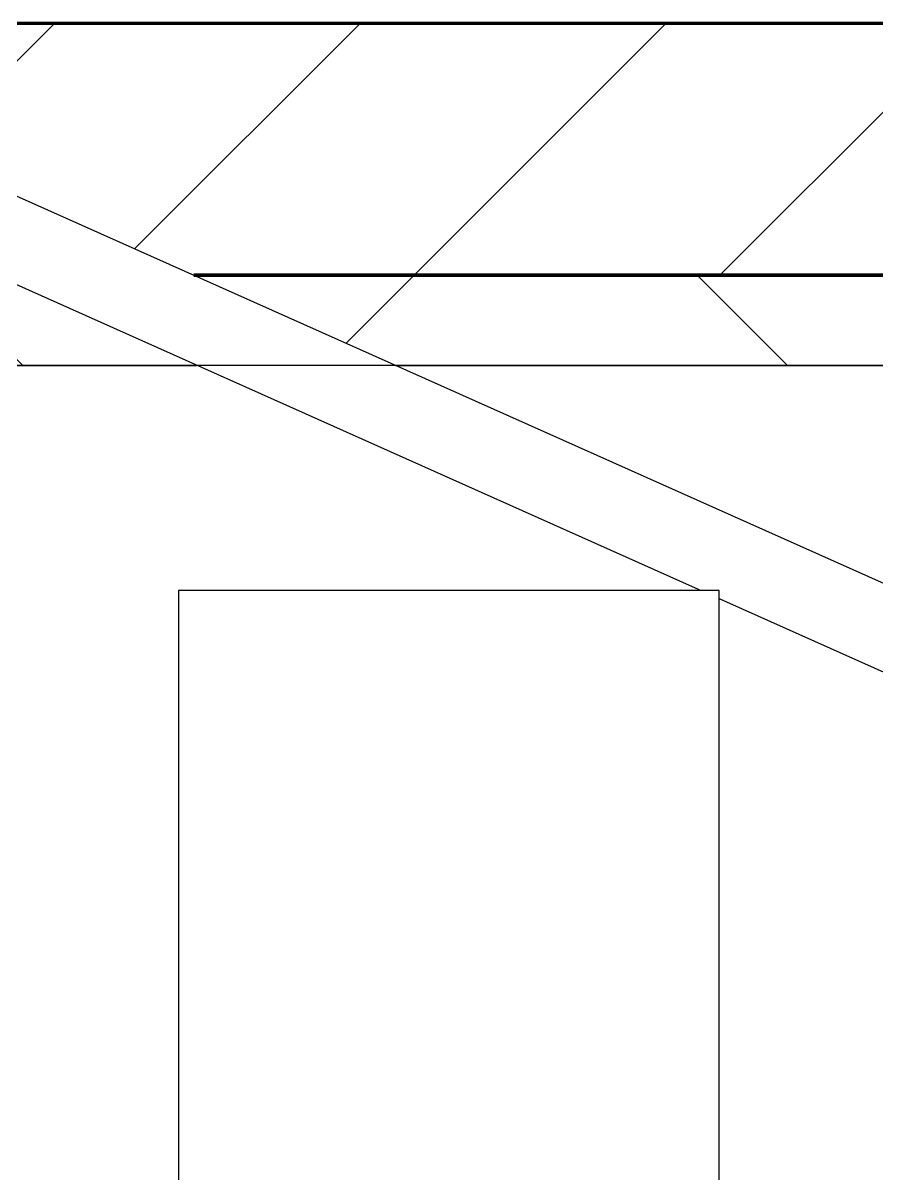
# Model space of a CAD drawing. Header units: millimetres. Extents: x -726012 to -647389, y -20772 to 18805.
# Drawn here: x -705210 to -704736, y 8120 to 8759 of the extents above; entities that cross this region are included whole.
import ezdxf
from ezdxf.xclip import XClip

# ---------------------------------------------------------------- set-up
doc = ezdxf.new("R2010")
doc.units = ezdxf.units.MM
doc.header["$XCLIPFRAME"] = 0
doc.layers.add('000 - WIPEOUT', color=250, linetype='Continuous')
doc.layers.add('A11_ALU.SOLID SHEET', color=2, linetype='Continuous')
for name, color, linetype, lineweight in [('A-DOOR-E', 2, 'Continuous', 25), ('A-GLAZ-CURT', 2, 'Continuous', 9), ('A-WALL', 5, 'Continuous', 35), ('A-WALL-FNSH', 2, 'Continuous', 35), ('A-WALL-PATT', 1, 'Continuous', 35)]:
    doc.layers.add(name, color=color, linetype=linetype, lineweight=lineweight)

# ---------------------------------------------------------------- blocks, each defined once
blk = doc.blocks.new('DPA_AC-SG-PI - A1_1200x1300 mm-V1-4233-01 ENLARGED MULTI-PURPOSE LEVEL - REFLECTED CEILING PLAN - SHEET 4')
at = {"layer": 'A-DOOR-E'}
for p, q in [((-556.64, 29.95), (511.63, -447.34)), ((493.28, -488.42), (-575, -11.13))]:
    blk.add_line(p, q, dxfattribs=at)
blk = doc.blocks.new('PPLS-PP19_Custom Tile Pattern - Custom Tile Pattern-V222-4233-01 ENLARGED MULTI-PURPOSE LEVEL - REFLECTED CEILING PLAN - SHEET 4')
at = {"layer": 'A-GLAZ-CURT'}
for p, q in [((-300, 0), (300, 0)), ((300, 0), (-300, 0)), ((230.06, 0), (300, 0)), ((-300, -50), (300, -50)), ((300, -50), (-300, -50))]:
    blk.add_line(p, q, dxfattribs=at)
for points, knots in [([(171.51, 0), (176.48, 0), (193.23, 0), (201.73, 0), (208.81, 0), (213.9, 0), (241.96, 0), (266.73, 0), (281.71, 0), (291.71, 0), (296.52, 0), (297.86, 0), (298.09, 0)], [-7971.819559, -7971.819559, -7971.819559, -7971.819559, -7784.112253, -7606.717214, -7289.299508, -7042.621073, -6582.165592, -6068.460911, -5766.029927, -5566.724884, -5280.360606, -5199.253518, -5199.253518, -5199.253518, -5199.253518]), ([(300, 0), (286.53, 0), (254.22, 0), (215.92, 0), (195.24, 0), (190.4, 0)], [-285.253232, -285.253232, -285.253232, -285.253232, -244.693688, -187.987675, -170.241587, -170.241587, -170.241587, -170.241587]), ([(300, 0), (288.22, 0), (262, 0), (230.43, 0), (219.94, 0), (219.02, 0)], [-12528.858583, -12528.858583, -12528.858583, -12528.858583, -11905.454923, -11162.864862, -10856.732305, -10856.732305, -10856.732305, -10856.732305]), ([(284.76, 0), (284.76, 0), (285.09, 0), (287.47, 0), (293.59, 0), (297.76, 0), (300, 0)], [-4110.630118, -4110.630118, -4110.630118, -4110.630118, -4053.389046, -3959.664717, -3862.421465, -3746.95702, -3746.95702, -3746.95702, -3746.95702]), ([(297.38, 0), (295.84, 0), (291.62, 0), (285.38, 0), (284.87, 0)], [-4803.172655, -4803.172655, -4803.172655, -4803.172655, -4358.271401, -4143.037883, -4143.037883, -4143.037883, -4143.037883])]:
    blk.add_open_spline(points, degree=3, knots=knots, dxfattribs=at)
blk = doc.blocks.new('PPLS-PP19_Custom Tile Pattern - Custom Tile Pattern-V223-4233-01 ENLARGED MULTI-PURPOSE LEVEL - REFLECTED CEILING PLAN - SHEET 4')
at = {"layer": 'A-GLAZ-CURT'}
for p, q in [((-300, 0), (-78.98, 0)), ((-78.98, 0), (-300, 0)), ((-293.07, 0), (-275.75, 0)), ((-275.75, 0), (-293.07, 0)), ((-222.32, 0), (-205, 0)), ((-205, 0), (-222.32, 0)), ((31.34, 0), (300, 0)), ((300, 0), (31.34, 0)), ((-300, -50), (32.93, -50)), ((32.93, -50), (-300, -50))]:
    blk.add_line(p, q, dxfattribs=at)
at = {"layer": 'A-GLAZ-CURT', "flags": 128}
for points in [[(-300, 0), (-291.56, 0), (-283.3, 0), (-275.2, 0), (-267.26, 0), (-259.45, 0), (-251.77, 0), (-244.2, 0), (-236.74, 0), (-229.36, 0), (-222.06, 0), (-214.83, 0), (-207.71, 0), (-200.76, 0), (-194.02, 0), (-187.54, 0), (-181.38, 0), (-175.58, 0), (-170.25, 0), (-165.64, 0), (-162.01, 0), (-159.53, 0), (-157.46, 0), (-154.52, 0), (-149.42, 0), (-141.84, 0), (-132.81, 0), (-126.08, 0)], [(-125.17, 0), (-128.55, 0), (-134.16, 0), (-140.03, 0), (-145.5, 0), (-150.63, 0), (-155.53, 0), (-160.27, 0), (-164.95, 0), (-169.65, 0), (-174.47, 0), (-179.49, 0), (-184.81, 0), (-190.44, 0), (-196.37, 0), (-202.58, 0), (-209.04, 0), (-215.73, 0), (-222.63, 0), (-229.72, 0), (-236.97, 0), (-244.39, 0), (-251.96, 0), (-259.67, 0), (-267.51, 0), (-275.48, 0), (-283.55, 0), (-291.73, 0), (-300, 0)]]:
    blk.add_lwpolyline(points, dxfattribs=at)
at = {"layer": 'A-GLAZ-CURT'}
for points, knots in [([(-300, 0), (-284.65, 0), (-236.57, 0), (-182.5, 0), (-148.38, 0), (-137.08, 0)], [-5323.127839, -5323.127839, -5323.127839, -5323.127839, -4502.809032, -2700.551212, -1552.578953, -1552.578953, -1552.578953, -1552.578953]), ([(-273.11, 0), (-276.58, 0), (-285.34, 0), (-294.48, 0), (-300, 0)], [-13924.220399, -13924.220399, -13924.220399, -13924.220399, -13729.592194, -13439.944408, -13439.944408, -13439.944408, -13439.944408]), ([(-136.26, 0), (-158.87, 0), (-200.74, 0), (-251.49, 0), (-272.93, 0)], [-17095.182589, -17095.182589, -17095.182589, -17095.182589, -15131.813646, -13927.615349, -13927.615349, -13927.615349, -13927.615349]), ([(-137.88, 0), (-140.56, 0), (-147.66, 0), (-147.69, 0), (-158.72, 0), (-174.02, 0), (-185.59, 0), (-209.77, 0), (-232.01, 0), (-255.22, 0), (-262.59, 0), (-264.9, 0), (-265.4, 0)], [-3187.727384, -3187.727384, -3187.727384, -3187.727384, -2919.378265, -2477.344047, -2237.412286, -2029.680487, -1755.085331, -1400.429864, -858.079193, -543.655514, -208.940337, 0, 0, 0, 0]), ([(-258.6, 0), (-257.91, 0), (-254.26, 0), (-241.25, 0), (-225.99, 0), (-213.53, 0), (-207.26, 0), (-204.6, 0)], [-5722.54675, -5722.54675, -5722.54675, -5722.54675, -5657.471696, -5413.335975, -5017.494783, -4832.723979, -4690.906394, -4690.906394, -4690.906394, -4690.906394]), ([(-136.19, 0), (-137.48, 0), (-140.26, 0), (-149.31, 0), (-162.01, 0), (-177.91, 0), (-199.46, 0), (-216.65, 0), (-231.26, 0), (-233.46, 0), (-234, 0)], [-2599.990978, -2599.990978, -2599.990978, -2599.990978, -2418.507304, -2308.929706, -2113.765672, -1763.376603, -1422.553702, -978.033455, -846.069444, -682.911962, -682.911962, -682.911962, -682.911962]), ([(-233.49, 0), (-233.44, 0), (-232.38, 0), (-230.74, 0), (-225.3, 0), (-223.63, 0)], [-455.274641, -455.274641, -455.274641, -455.274641, -440.605512, -119.536984, 0, 0, 0, 0]), ([(-223.63, 0), (-219.39, 0), (-206.17, 0), (-188.58, 0), (-169.02, 0), (-152.42, 0), (-141.03, 0), (-136.24, 0)], [-5463.295695, -5463.295695, -5463.295695, -5463.295695, -5161.076232, -4739.070012, -4465.409639, -4149.119819, -3855.682205, -3855.682205, -3855.682205, -3855.682205]), ([(-204.3, 0), (-203.93, 0), (-197.65, 0), (-185.8, 0), (-171.77, 0), (-158.7, 0), (-157.22, 0)], [-4685.575192, -4685.575192, -4685.575192, -4685.575192, -4666.091899, -4349.945572, -4000.813434, -3840.635403, -3840.635403, -3840.635403, -3840.635403]), ([(-152.35, 0), (-151.03, 0), (-147.71, 0), (-143.57, 0), (-138.62, 0)], [-3494.978217, -3494.978217, -3494.978217, -3494.978217, -3371.022232, -3227.460399, -3227.460399, -3227.460399, -3227.460399]), ([(-118.78, 0), (-121.86, 0), (-126.28, 0), (-136.96, 0), (-147.46, 0), (-150.03, 0), (-150.57, 0)], [-5938.474035, -5938.474035, -5938.474035, -5938.474035, -5700.061948, -5508.838257, -5298.784692, -5196.16478, -5196.16478, -5196.16478, -5196.16478]), ([(-150.34, 0), (-150.07, 0), (-147.75, 0), (-144.18, 0), (-137.93, 0), (-136.56, 0)], [-4948.728362, -4948.728362, -4948.728362, -4948.728362, -4883.323924, -4440.880425, -4330.137317, -4330.137317, -4330.137317, -4330.137317]), ([(-136.26, 0), (-137.44, 0), (-142.31, 0), (-147.74, 0), (-149.07, 0)], [-6506.561642, -6506.561642, -6506.561642, -6506.561642, -6449.282163, -6277.220794, -6277.220794, -6277.220794, -6277.220794]), ([(-148.23, 0), (-146.94, 0), (-140.36, 0), (-138.13, 0), (-136.37, 0)], [-6162.058746, -6162.058746, -6162.058746, -6162.058746, -6017.569127, -5579.751817, -5579.751817, -5579.751817, -5579.751817]), ([(-136.36, 0), (-136.86, 0), (-141.75, 0), (-146.11, 0), (-146.95, 0)], [-770.627825, -770.627825, -770.627825, -770.627825, -741.901385, -489.130243, -489.130243, -489.130243, -489.130243]), ([(-146.69, 0), (-146.59, 0), (-145.49, 0), (-135.69, 0), (-128.29, 0), (-125.15, 0)], [-420.34245, -420.34245, -420.34245, -420.34245, -406.956646, -290.263673, 0, 0, 0, 0]), ([(-136.29, 0), (-132.94, 0), (-124.99, 0), (-107.3, 0), (-92.5, 0), (-81.72, 0), (-78.93, 0)], [-4322.806272, -4322.806272, -4322.806272, -4322.806272, -4054.690705, -3793.097032, -3402.597032, -3257.037749, -3257.037749, -3257.037749, -3257.037749]), ([(-136.28, 0), (-136.23, 0), (-135.39, 0), (-133.93, 0), (-128.78, 0), (-126.5, 0)], [-5572.465525, -5572.465525, -5572.465525, -5572.465525, -5560.701257, -5364.112219, -5231.017328, -5231.017328, -5231.017328, -5231.017328]), ([(-86.16, 0), (-91.37, 0), (-104.13, 0), (-122.05, 0), (-133.23, 0), (-136.27, 0)], [-1681.3698, -1681.3698, -1681.3698, -1681.3698, -1374.161226, -945.742622, -772.307655, -772.307655, -772.307655, -772.307655]), ([(-136.24, 0), (-131.15, 0), (-121.61, 0), (-110.8, 0), (-99.5, 0), (-91.46, 0)], [-1523.954719, -1523.954719, -1523.954719, -1523.954719, -1002.059161, -460.363443, 0, 0, 0, 0]), ([(-78.96, 0), (-79.43, 0), (-89.06, 0), (-109.73, 0), (-125.85, 0), (-136.06, 0)], [-7534.644833, -7534.644833, -7534.644833, -7534.644833, -7508.296369, -7004.680444, -6509.710453, -6509.710453, -6509.710453, -6509.710453]), ([(-135.7, 0), (-135.63, 0), (-132.45, 0), (-127.33, 0), (-124.19, 0), (-123.43, 0), (-123.28, 0)], [-3844.541415, -3844.541415, -3844.541415, -3844.541415, -3839.893365, -3647.167523, -3488.92562, -3439.852845, -3439.852845, -3439.852845, -3439.852845]), ([(-78.97, 0), (-80.2, 0), (-94.7, 0), (-114.41, 0), (-135.21, 0), (-135.39, 0)], [-19113.108174, -19113.108174, -19113.108174, -19113.108174, -18935.241197, -17136.203329, -17120.441938, -17120.441938, -17120.441938, -17120.441938]), ([(-127.41, 0), (-131.63, 0), (-133.16, 0), (-134.09, 0), (-134.15, 0)], [-8540.990293, -8540.990293, -8540.990293, -8540.990293, -8266.114998, -8246.473386, -8246.473386, -8246.473386, -8246.473386]), ([(-134.15, 0), (-133.32, 0), (-130.31, 0), (-117.33, 0), (-94.17, 0), (-83.01, 0), (-78.95, 0)], [-7657.439573, -7657.439573, -7657.439573, -7657.439573, -7293.749979, -6839.55839, -6236.997189, -5846.488716, -5846.488716, -5846.488716, -5846.488716]), ([(-120.13, 0), (-120.14, 0), (-120.24, 0), (-121.3, 0), (-129.25, 0), (-133.82, 0)], [-2933.992132, -2933.992132, -2933.992132, -2933.992132, -2920.575025, -2840.280255, -2731.647847, -2731.647847, -2731.647847, -2731.647847]), ([(-113.43, 0), (-113.44, 0), (-113.96, 0), (-119.73, 0), (-125.43, 0), (-127.03, 0), (-127.41, 0)], [-328.499627, -328.499627, -328.499627, -328.499627, -282.672656, -98.539552, -24.539552, 0, 0, 0, 0]), ([(-126.5, 0), (-122.44, 0), (-108.71, 0), (-93.17, 0), (-81.98, 0), (-78.97, 0)], [-5231.017328, -5231.017328, -5231.017328, -5231.017328, -4994.692869, -4542.524482, -4368.642937, -4368.642937, -4368.642937, -4368.642937]), ([(-125.15, 0), (-124.93, 0), (-121.96, 0), (-113.01, 0), (-98.9, 0), (-88.91, 0), (-81.4, 0), (-79.76, 0)], [-3362.7396, -3362.7396, -3362.7396, -3362.7396, -3342.215224, -3074.362186, -2902.289527, -2605.247022, -2522.0547, -2522.0547, -2522.0547, -2522.0547]), ([(-122.08, 0), (-122.01, 0), (-121.69, 0), (-121.2, 0), (-120.88, 0)], [-3136.336417, -3136.336417, -3136.336417, -3136.336417, -3110.304437, -3035.164275, -3035.164275, -3035.164275, -3035.164275]), ([(-78.97, 0), (-88.04, 0), (-99.82, 0), (-114.02, 0), (-117.28, 0), (-118.78, 0)], [-724.358901, -724.358901, -724.358901, -724.358901, -229.489605, -116.330425, 0, 0, 0, 0]), ([(-117.74, 0), (-117.19, 0), (-114.78, 0), (-113.43, 0), (-113.43, 0)], [-821.249067, -821.249067, -821.249067, -821.249067, -394.672656, -330.879064, -330.879064, -330.879064, -330.879064]), ([(-79.79, 0), (-81.1, 0), (-91.75, 0), (-107.61, 0), (-116.56, 0), (-117.56, 0)], [-2299.497386, -2299.497386, -2299.497386, -2299.497386, -2193.204658, -1433.981041, -985.49888, -985.49888, -985.49888, -985.49888]), ([(-115.82, 0), (-114.96, 0), (-110.41, 0), (-96.78, 0), (-84.91, 0), (-79.09, 0), (-78.99, 0)], [-5724.064692, -5724.064692, -5724.064692, -5724.064692, -5430.283136, -5103.229623, -4799.173296, -4793.465626, -4793.465626, -4793.465626, -4793.465626]), ([(-78.98, 0), (-84.83, 0), (-96.11, 0), (-112.01, 0), (-114.94, 0), (-115.63, 0)], [-1095.30438, -1095.30438, -1095.30438, -1095.30438, -789.402658, -501.969187, -243.577221, -243.577221, -243.577221, -243.577221]), ([(-91.46, 0), (-90.09, 0), (-86.03, 0), (-81.62, 0), (-78.93, 0)], [-19832.387487, -19832.387487, -19832.387487, -19832.387487, -19753.885894, -19612.634311, -19612.634311, -19612.634311, -19612.634311]), ([(-79.79, 0), (-81.24, 0), (-82.76, 0), (-83.28, 0), (-83.28, 0)], [-1608.428934, -1608.428934, -1608.428934, -1608.428934, -1424.436217, -1393.971743, -1393.971743, -1393.971743, -1393.971743]), ([(-83.28, 0), (-83.28, 0), (-82.95, 0), (-80.89, 0), (-79.53, 0)], [-1393.4169, -1393.4169, -1393.4169, -1393.4169, -1353.722004, -1286.743147, -1286.743147, -1286.743147, -1286.743147]), ([(31.09, 0), (32.5, 0), (38.78, 0), (53.39, 0), (71.67, 0), (84.83, 0), (86.01, 0), (92.51, 0), (94.33, 0)], [-4844.334544, -4844.334544, -4844.334544, -4844.334544, -4705.298446, -4353.683244, -3960.84581, -3759.045785, -3336.541051, -2783.776468, -2783.776468, -2783.776468, -2783.776468]), ([(136.44, 0), (121.66, 0), (86.93, 0), (51.16, 0), (31.18, 0)], [-106.750556, -106.750556, -106.750556, -106.750556, -59.610984, 0, 0, 0, 0]), ([(103.09, 0), (101.08, 0), (86.31, 0), (63.34, 0), (41.24, 0), (32.83, 0), (31.27, 0)], [-375.435014, -375.435014, -375.435014, -375.435014, -369.147452, -330.153101, -307.516438, -302.210511, -302.210511, -302.210511, -302.210511]), ([(76.63, 0), (74.8, 0), (67.65, 0), (53.52, 0), (39.74, 0), (32.53, 0), (31.3, 0)], [-3095.572228, -3095.572228, -3095.572228, -3095.572228, -2950.589685, -2634.532728, -2313.748533, -2246.611491, -2246.611491, -2246.611491, -2246.611491]), ([(31.31, 0), (31.94, 0), (35.93, 0), (48.37, 0), (61.07, 0), (68.4, 0), (68.72, 0)], [-139.375777, -139.375777, -139.375777, -139.375777, -135.792042, -118.513713, -97.899267, -96.958819, -96.958819, -96.958819, -96.958819]), ([(31.33, 0), (34.8, 0), (47.02, 0), (59.68, 0), (68.73, 0)], [-401.364905, -401.364905, -401.364905, -401.364905, -390.253598, -362.688078, -362.688078, -362.688078, -362.688078]), ([(31.33, 0), (37.1, 0), (52.1, 0), (70.92, 0), (82.12, 0), (83.66, 0)], [-4874.14523, -4874.14523, -4874.14523, -4874.14523, -4573.028122, -4094.177415, -3869.465285, -3869.465285, -3869.465285, -3869.465285]), ([(70.61, 0), (66.16, 0), (55.8, 0), (41.76, 0), (34.81, 0), (31.34, 0)], [-4647.237329, -4647.237329, -4647.237329, -4647.237329, -4326.416877, -4098.545751, -3883.394943, -3883.394943, -3883.394943, -3883.394943]), ([(53.18, 0), (53.06, 0), (52.22, 0), (45.12, 0), (36.8, 0), (31.34, 0)], [-622.740158, -622.740158, -622.740158, -622.740158, -566.066452, -360.610861, -11.214832, -11.214832, -11.214832, -11.214832]), ([(31.4, 0), (33.92, 0), (39.54, 0), (51.19, 0), (58.74, 0), (61.34, 0), (61.45, 0)], [-1794.984122, -1794.984122, -1794.984122, -1794.984122, -1645.594513, -1443.202566, -1228.752106, -1120.932285, -1120.932285, -1120.932285, -1120.932285]), ([(32.02, 0), (33.36, 0), (38.27, 0), (45.92, 0), (57.76, 0), (63.57, 0), (68.55, 0), (68.72, 0)], [-1161.809332, -1161.809332, -1161.809332, -1161.809332, -1089.329421, -901.315459, -753.071572, -495.328968, -486.26554, -486.26554, -486.26554, -486.26554]), ([(68.74, 0), (66.72, 0), (60.87, 0), (51.85, 0), (44.35, 0), (35.53, 0), (32.41, 0)], [-6842.815715, -6842.815715, -6842.815715, -6842.815715, -6738.82075, -6548.303034, -6314.283804, -6175.773004, -6175.773004, -6175.773004, -6175.773004]), ([(168.37, 0), (167.68, 0), (162.47, 0), (147.02, 0), (109.77, 0), (76.86, 0), (57.82, 0), (46.51, 0), (41.18, 0), (36.02, 0), (35.54, 0), (35.54, 0)], [-543.375029, -543.375029, -543.375029, -543.375029, -530.793311, -458.593899, -401.860199, -357.622665, -341.267687, -334.000314, -326.15566, -319.318397, -317.489778, -317.489778, -317.489778, -317.489778]), ([(36.29, 0), (37.77, 0), (48.82, 0), (57.87, 0), (65.28, 0), (67.8, 0)], [-314.598523, -314.598523, -314.598523, -314.598523, -305.899624, -287.17622, -277.699086, -277.699086, -277.699086, -277.699086]), ([(61.47, 0), (61.47, 0), (61.21, 0), (54.61, 0), (53.71, 0), (53.56, 0)], [-1113.311073, -1113.311073, -1113.311073, -1113.311073, -1096.402191, -891.204116, -747.28819, -747.28819, -747.28819, -747.28819]), ([(68.72, 0), (75.91, 0), (98.16, 0), (124.45, 0), (132.42, 0), (134.6, 0)], [-276.535573, -276.535573, -276.535573, -276.535573, -249.500363, -194.761443, -152.241002, -152.241002, -152.241002, -152.241002]), ([(68.84, 0), (70.01, 0), (72.88, 0), (75.22, 0), (76.03, 0), (76.21, 0)], [-484.087222, -484.087222, -484.087222, -484.087222, -421.953223, -334.951786, -290.452333, -290.452333, -290.452333, -290.452333]), ([(69.75, 0), (74.79, 0), (97.88, 0), (120.63, 0), (138.28, 0), (138.53, 0)], [-361.643964, -361.643964, -361.643964, -361.643964, -346.313304, -291.370682, -290.5735, -290.5735, -290.5735, -290.5735]), ([(114.39, 0), (114.2, 0), (112.08, 0), (105.42, 0), (92.38, 0), (85.59, 0), (76.14, 0), (71.04, 0), (69.84, 0)], [-8148.58938, -8148.58938, -8148.58938, -8148.58938, -8105.191388, -7723.759874, -7531.75727, -7135.649961, -6924.452779, -6861.970004, -6861.970004, -6861.970004, -6861.970004]), ([(69.85, 0), (80.82, 0), (101.09, 0), (116.36, 0), (128.63, 0), (128.95, 0)], [-95.855748, -95.855748, -95.855748, -95.855748, -63.759246, -39.050993, -35.895543, -35.895543, -35.895543, -35.895543]), ([(76.22, 0), (75.58, 0), (73.64, 0), (71.05, 0), (70.61, 0)], [-193.634889, -193.634889, -193.634889, -193.634889, -31.537676, 0, 0, 0, 0]), ([(94.4, 0), (94.4, 0), (94.64, 0), (99.11, 0), (108.97, 0), (120.79, 0), (139.94, 0), (163.31, 0), (185.23, 0), (193.62, 0), (194.69, 0), (194.79, 0)], [-2348.345796, -2348.345796, -2348.345796, -2348.345796, -2310.419338, -2233.599744, -2052.234781, -1843.028543, -1530.39897, -1095.004608, -529.74427, -295.064701, -265.121568, -265.121568, -265.121568, -265.121568]), ([(129.02, 0), (129.02, 0), (124.41, 0), (122.35, 0), (114.96, 0), (108.04, 0), (103.09, 0)], [-35.386604, -35.386604, -35.386604, -35.386604, -31.430235, -22.807238, -15.488593, 0, 0, 0, 0]), ([(137.09, 0), (135.7, 0), (132.25, 0), (126.24, 0), (118.6, 0), (114.23, 0), (111.98, 0), (105.66, 0), (105.23, 0), (105.23, 0)], [-9757.210593, -9757.210593, -9757.210593, -9757.210593, -9677.714971, -9567.007022, -9453.21225, -9220.200448, -9012.77275, -8966.157302, -8929.495943, -8929.495943, -8929.495943, -8929.495943]), ([(105.26, 0), (105.52, 0), (111.01, 0), (112.65, 0), (113.59, 0)], [-8920.561005, -8920.561005, -8920.561005, -8920.561005, -8814.835624, -8577.462505, -8577.462505, -8577.462505, -8577.462505])]:
    blk.add_open_spline(points, degree=3, knots=knots, dxfattribs=at)
for points in [[(-133.82, 0), (-134.44, 0), (-135.05, 0), (-135.82, 0)], [(-79.08, 0), (-81.43, 0), (-83.78, 0), (-86.16, 0)], [(80.35, 0), (79.57, 0), (78.27, 0), (76.63, 0)], [(84.06, 0), (83.48, 0), (82.41, 0), (81.72, 0)]]:
    blk.add_open_spline(points, degree=3, dxfattribs=at)
blk = doc.blocks.new('*U885')
at = {"layer": 'A-GLAZ-CURT', "rotation": 180}
for name, p in [('PPLS-PP19_Custom Tile Pattern - Custom Tile Pattern-V223-4233-01 ENLARGED MULTI-PURPOSE LEVEL - REFLECTED CEILING PLAN - SHEET 4', (-28800, 16110.41)), ('PPLS-PP19_Custom Tile Pattern - Custom Tile Pattern-V222-4233-01 ENLARGED MULTI-PURPOSE LEVEL - REFLECTED CEILING PLAN - SHEET 4', (-28200, 16110.41))]:
    blk.add_blockref(name, p, dxfattribs=at)
blk = doc.blocks.new('*U1253')
at = {"color": 3}
blk.add_wipeout([(-275, 22750), (275, 22750), (275, 22450), (-275, 22450)], dxfattribs=at).dxf.layer = '000 - WIPEOUT'
at = {"layer": 'A11_ALU.SOLID SHEET', "color": 0, "linetype": 'ByBlock'}
blk.add_lwpolyline([(-275, 22450), (275, 22450), (275, 22750), (-275, 22750)], close=True, dxfattribs=at)
blk = doc.blocks.new('*U1287')
blk.add_lwpolyline([(21173.36, -580), (28210, -580), (28210, -6849.96), (45954.15, -6849.96), (45954.15, 600), (82995.06, 600), (83086.47, 650), (90052, 650), (90392, 990), (103159.16, 990), (103159.16, 4990), (21173.36, 4990), (21173.36, 3485.45), (21203.36, 3485.45), (21203.36, 925.54), (21173.36, 925.54), (21173.36, -580)])
at = {"layer": 'A11_ALU.SOLID SHEET', "color": 0, "linetype": 'ByBlock', "rotation": 90}
blk.add_blockref('*U1253', (62308.5, 4590), dxfattribs=at)

msp = doc.modelspace()

# ---------------------------------------------------------------- hatches: boundary and pattern name
at = {"layer": 'A-WALL-PATT', "lineweight": 9}
h = msp.add_hatch(dxfattribs=at)
h.set_pattern_fill('FP_2', color=256, style=0, pattern_type=2)
h.set_pattern_definition([(45, (0, 0), (-84.852814, 84.852814), [])])
h.paths.add_polyline_path([(-653287.78, 8619.02), (-652194.48, 8619.02), (-652194.48, 8759.02), (-722165.55, 8759.02), (-722165.55, 8619.02), (-719625.62, 8619.02), (-719676.02, 8641.53), (-719679.79, 8639.36), (-719684.96, 8639.36), (-719691.03, 8644.02), (-719692.03, 8648.69), (-719757.37, 8677.88), (-719739.02, 8718.97), (-719515.31, 8619.02), (-716025.62, 8619.02), (-716076.02, 8641.53), (-716079.79, 8639.36), (-716084.96, 8639.36), (-716091.03, 8644.02), (-716092.03, 8648.69), (-716157.37, 8677.88), (-716139.02, 8718.97), (-715915.31, 8619.02), (-712425.62, 8619.02), (-712476.02, 8641.53), (-712479.79, 8639.36), (-712484.96, 8639.36), (-712491.03, 8644.02), (-712492.03, 8648.69), (-712557.37, 8677.88), (-712539.02, 8718.97), (-712315.31, 8619.02), (-708825.62, 8619.02), (-708876.02, 8641.53), (-708879.79, 8639.36), (-708884.96, 8639.36), (-708891.03, 8644.02), (-708892.03, 8648.69), (-708957.37, 8677.88), (-708939.02, 8718.97), (-708715.31, 8619.02), (-705225.62, 8619.02), (-705276.02, 8641.53), (-705279.79, 8639.36), (-705284.96, 8639.36), (-705291.03, 8644.02), (-705292.03, 8648.69), (-705357.37, 8677.88), (-705339.02, 8718.97), (-705115.31, 8619.02), (-701625.62, 8619.02), (-701676.02, 8641.53), (-701679.79, 8639.36), (-701684.96, 8639.36), (-701691.03, 8644.02), (-701692.03, 8648.69), (-701757.37, 8677.88), (-701739.02, 8718.97), (-701515.31, 8619.02), (-698025.62, 8619.02), (-698076.02, 8641.53), (-698079.79, 8639.36), (-698084.96, 8639.36), (-698091.03, 8644.02), (-698092.03, 8648.69), (-698157.37, 8677.88), (-698139.02, 8718.97), (-697915.31, 8619.02), (-694425.62, 8619.02), (-694476.02, 8641.53), (-694479.79, 8639.36), (-694484.96, 8639.36), (-694491.03, 8644.02), (-694492.03, 8648.69), (-694557.37, 8677.88), (-694539.02, 8718.97), (-694315.31, 8619.02), (-690825.62, 8619.02), (-690876.02, 8641.53), (-690879.79, 8639.36), (-690884.96, 8639.36), (-690891.03, 8644.02), (-690892.03, 8648.69), (-690957.37, 8677.88), (-690939.02, 8718.97), (-690715.31, 8619.02), (-687225.62, 8619.02), (-687276.02, 8641.53), (-687279.79, 8639.36), (-687284.96, 8639.36), (-687291.03, 8644.02), (-687292.03, 8648.69), (-687357.37, 8677.88), (-687339.02, 8718.97), (-687115.31, 8619.02), (-683626.8, 8619.54), (-683676.02, 8641.53), (-683679.79, 8639.36), (-683684.96, 8639.36), (-683691.03, 8644.02), (-683692.03, 8648.69), (-683757.37, 8677.88), (-683739.02, 8718.97), (-683515.31, 8619.02), (-680025.62, 8619.02), (-680076.02, 8641.53), (-680079.79, 8639.36), (-680084.96, 8639.36), (-680091.03, 8644.02), (-680092.03, 8648.69), (-680157.37, 8677.88), (-680139.02, 8718.97), (-679915.31, 8619.02), (-676425.62, 8619.02), (-676476.02, 8641.53), (-676479.79, 8639.36), (-676484.96, 8639.36), (-676491.03, 8644.02), (-676492.03, 8648.69), (-676557.37, 8677.88), (-676539.02, 8718.97), (-676315.31, 8619.02), (-672825.62, 8619.02), (-672876.02, 8641.53), (-672879.79, 8639.36), (-672884.96, 8639.36), (-672891.03, 8644.02), (-672892.03, 8648.69), (-672957.37, 8677.88), (-672939.02, 8718.97), (-672715.31, 8619.02), (-669225.62, 8619.02), (-669276.02, 8641.53), (-669279.79, 8639.36), (-669284.96, 8639.36), (-669291.03, 8644.02), (-669292.03, 8648.69), (-669357.37, 8677.88), (-669339.02, 8718.97), (-669115.31, 8619.02), (-665625.62, 8619.02), (-665676.02, 8641.53), (-665679.79, 8639.36), (-665684.96, 8639.36), (-665691.03, 8644.02), (-665692.03, 8648.69), (-665757.37, 8677.88), (-665739.02, 8718.97), (-665515.31, 8619.02), (-662025.62, 8619.02), (-662076.02, 8641.53), (-662079.79, 8639.36), (-662084.96, 8639.36), (-662091.03, 8644.02), (-662092.03, 8648.69), (-662157.37, 8677.88), (-662139.02, 8718.97), (-661915.31, 8619.02), (-658425.62, 8619.02), (-658476.02, 8641.53), (-658480.95, 8639.36), (-658484.96, 8639.36), (-658491.03, 8644.02), (-658492.03, 8648.69), (-658557.37, 8677.88), (-658539.02, 8718.97), (-658315.31, 8619.02), (-654825.62, 8619.02), (-654876.02, 8641.53), (-654879.79, 8639.36), (-654884.96, 8639.36), (-654891.03, 8644.02), (-654892.03, 8648.69), (-654957.37, 8677.88), (-654939.02, 8718.97), (-654715.31, 8619.02), (-653356.11, 8619.02)])
h = msp.add_hatch(dxfattribs=at)
h.set_pattern_fill('FP_3', color=256, style=0, pattern_type=2)
h.set_pattern_definition([(45, (0, 0), (-212.13203, 212.13203), []), (135, (0, 0), (-212.13203, -212.13203), [])])
h.paths.add_polyline_path([(-652194.48, 8569.02), (-652194.48, 8619.02), (-654715.31, 8619.02), (-654603.39, 8569.02), (-652262.82, 8569.02)])
h.paths.add_polyline_path([(-655132.72, 8569.02), (-654713.71, 8569.02), (-654825.62, 8619.02), (-658315.31, 8619.02), (-658203.39, 8569.02), (-655201.05, 8569.02)])
h.paths.add_polyline_path([(-658344.29, 8569.02), (-658313.71, 8569.02), (-658425.62, 8619.02), (-661915.31, 8619.02), (-661803.39, 8569.02), (-658412.62, 8569.02)])
h.paths.add_polyline_path([(-662444.15, 8569.02), (-661913.71, 8569.02), (-662025.62, 8619.02), (-665515.31, 8619.02), (-665403.39, 8569.02), (-662512.48, 8569.02)])
h.paths.add_polyline_path([(-665782.37, 8569.02), (-665513.71, 8569.02), (-665625.62, 8619.02), (-669115.31, 8619.02), (-669003.39, 8569.02), (-665860.71, 8569.02)])
h.paths.add_polyline_path([(-670712.22, 8569.02), (-669113.71, 8569.02), (-669225.62, 8619.02), (-672715.31, 8619.02), (-672603.39, 8569.02), (-670780.55, 8569.02)])
h.paths.add_polyline_path([(-672967.14, 8569.02), (-672713.71, 8569.02), (-672825.62, 8619.02), (-676315.31, 8619.02), (-676203.39, 8569.02), (-672982.37, 8569.02)])
h.paths.add_polyline_path([(-676313.71, 8569.02), (-676425.62, 8619.02), (-679915.31, 8619.02), (-679803.39, 8569.02), (-676315.37, 8569.02)])
h.paths.add_polyline_path([(-679913.71, 8569.02), (-680025.62, 8619.02), (-683515.31, 8619.02), (-683403.39, 8569.02), (-679936.92, 8569.02)])
h.paths.add_polyline_path([(-685676.73, 8569.02), (-683513.71, 8569.02), (-683626.8, 8619.02), (-687115.31, 8619.02), (-687003.39, 8569.02), (-685745.06, 8569.02)])
h.paths.add_polyline_path([(-687113.71, 8569.02), (-687225.62, 8619.02), (-690715.31, 8619.02), (-690603.39, 8569.02), (-687180.02, 8569.02)])
h.paths.add_polyline_path([(-690713.71, 8569.02), (-690825.62, 8619.02), (-694315.31, 8619.02), (-694203.39, 8569.02), (-690733.24, 8569.02)])
h.paths.add_polyline_path([(-700582.37, 8569.02), (-697913.71, 8569.02), (-698025.62, 8619.02), (-701515.31, 8619.02), (-701403.39, 8569.02), (-700709.58, 8569.02)])
h.paths.add_polyline_path([(-694313.71, 8569.02), (-694425.62, 8619.02), (-697915.31, 8619.02), (-697803.39, 8569.02), (-694354.78, 8569.02)])
h.paths.add_polyline_path([(-701513.71, 8569.02), (-701625.62, 8619.02), (-705115.31, 8619.02), (-705003.39, 8569.02), (-701529.55, 8569.02)])
h.paths.add_polyline_path([(-707132.7, 8569.02), (-705113.71, 8569.02), (-705225.62, 8619.02), (-708715.31, 8619.02), (-708603.39, 8569.02), (-707269.37, 8569.02)])
h.paths.add_polyline_path([(-708713.71, 8569.02), (-708825.62, 8619.02), (-712315.31, 8619.02), (-712203.39, 8569.02), (-708772.65, 8569.02)])
h.paths.add_polyline_path([(-712582.37, 8569.02), (-712313.71, 8569.02), (-712425.62, 8619.02), (-715915.31, 8619.02), (-715803.39, 8569.02), (-712599.19, 8569.02)])
h.paths.add_polyline_path([(-721277.24, 8569.02), (-719513.71, 8569.02), (-719625.62, 8619.02), (-722165.55, 8619.02), (-722165.55, 8569.02), (-721345.58, 8569.02)])
h.paths.add_polyline_path([(-717519.03, 8569.02), (-715913.71, 8569.02), (-716025.62, 8619.02), (-719515.31, 8619.02), (-719403.39, 8569.02), (-717587.36, 8569.02)])

# ---------------------------------------------------------------- linework, layer by layer
at = {"layer": 'A-WALL', "color": 7, "lineweight": 70}
for p, q in [((-705382.37, 8759.02), (-704182.37, 8759.02)), ((-704182.37, 8619.02), (-705115.31, 8619.02)), ((-705115.31, 8619.02), (-704182.37, 8619.02))]:
    msp.add_line(p, q, dxfattribs=at)
at = {"layer": 'A-WALL-FNSH', "color": 250}
for p, q in [((-705113.71, 8569.02), (-705382.37, 8569.02)), ((-704182.37, 8569.02), (-705003.39, 8569.02))]:
    msp.add_line(p, q, dxfattribs=at)

# ---------------------------------------------------------------- block references
msp.add_blockref('*U885', (-676282.37, -7541.39))
at = {"layer": 'A-DOOR-E'}
msp.add_blockref('DPA_AC-SG-PI - A1_1200x1300 mm-V1-4233-01 ENLARGED MULTI-PURPOSE LEVEL - REFLECTED CEILING PLAN - SHEET 4', (-704782.37, 8689.02), dxfattribs=at)

# ---------------------------------------------------------------- next in the draw order: block references
at = {"layer": 'A11_ALU.SOLID SHEET'}
ref = msp.add_blockref('*U1287', (-744682.37, 3579.02), dxfattribs=at)
XClip(ref).set_block_clipping_path([(22516.8245944298, -23612.0000696909), (92487.8891097467, 7199.9972603897)])

doc.saveas('drawing.dxf')
